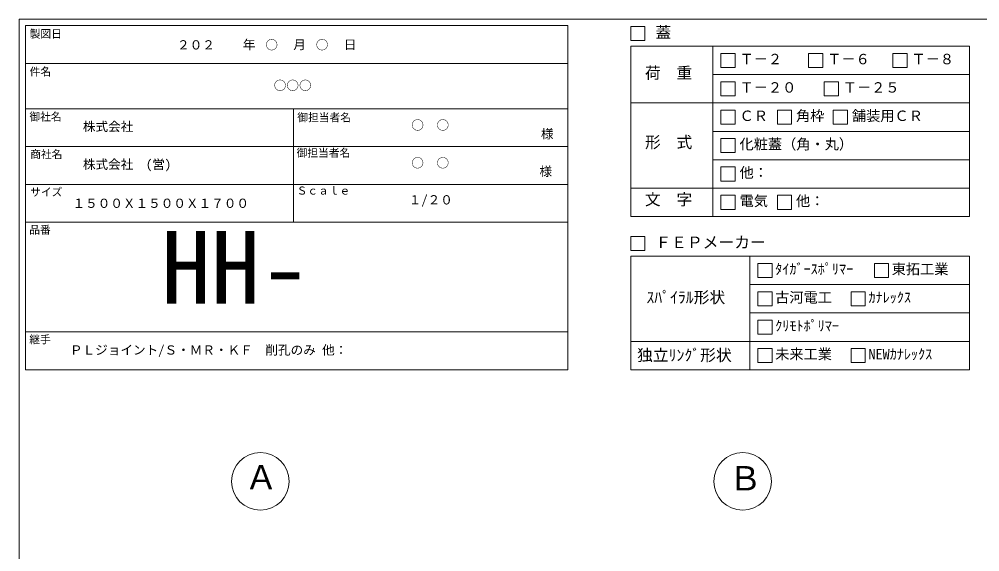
# Model space of a CAD drawing. Units: millimetres, scale not verified. Extents: x -6420 to 6420, y -3032 to 3032.
# Drawn here: x -1740 to 2323, y 780 to 3032 of the extents above; entities that cross this region are included whole.
import ezdxf
from ezdxf.enums import TextEntityAlignment as Align

# ---------------------------------------------------------------- set-up
doc = ezdxf.new("R2010")
doc.units = ezdxf.units.MM
doc.header["$LTSCALE"] = 20
for name, color, linetype, lineweight in [('0-2_waku', 7, 'Continuous', 18), ('0-3_gaikei', 7, 'Continuous', 18), ('0-D_文字１', 7, 'Continuous', 18), ('1-4_文字２', 7, 'Continuous', 5)]:
    doc.layers.add(name, color=color, linetype=linetype, lineweight=lineweight)
doc.styles.add('ＭＳ ゴシック', font='')
doc.styles.get('ＭＳ ゴシック').set_extended_font_data('MS Gothic')

msp = doc.modelspace()

# ---------------------------------------------------------------- linework, layer by layer
at = {"layer": '0-2_waku'}
for p, q in [((-1740, 3032.32), (-1740, -2667.68)), ((-1713.33, 3005.66), (-1713.33, 1549.66)), ((-1713.33, 3005.66), (580, 3005.66)), ((-1713.33, 3005.66), (-1713.33, 1549.66)), ((-1713.33, 3005.66), (580, 3005.66)), ((-1713.33, 3005.66), (-1713.33, 1549.66)), ((580, 3005.66), (580, 1549.66)), ((846.67, 2917.95), (2280, 2917.95)), ((846.67, 2917.95), (846.67, 2197.95)), ((1194.22, 2917.95), (1194.22, 2197.95)), ((2280, 2917.95), (2280, 2197.95)), ((-1713.33, 2845.66), (580, 2845.66)), ((-1713.33, 2845.66), (580, 2845.66)), ((-1713.33, 2845.66), (580, 2845.66)), ((-1713.33, 2845.66), (580, 2845.66)), ((1194.22, 2797.95), (2280, 2797.95)), ((-1713.33, 2653.66), (580, 2653.66)), ((-1713.33, 2653.66), (580, 2653.66)), ((-580, 2653.66), (-580, 2173.66)), ((846.67, 2677.95), (2280, 2677.95)), ((1194.22, 2557.95), (2280, 2557.95)), ((-1713.33, 2493.66), (580, 2493.66)), ((1194.22, 2437.95), (2280, 2437.95)), ((-1713.33, 2333.66), (580, 2333.66)), ((846.67, 2317.95), (2280, 2317.95)), ((846.67, 2197.95), (2280, 2197.95)), ((-1713.33, 2173.66), (580, 2173.66)), ((846.67, 2029.66), (2280, 2029.66)), ((846.67, 2029.66), (846.67, 1549.66)), ((1350.42, 2029.66), (1350.42, 1549.66)), ((2280, 2029.66), (2280, 1549.66)), ((1350.42, 1909.66), (2280, 1909.66)), ((1350.42, 1789.66), (2280, 1789.66)), ((-1713.33, 1709.66), (580, 1709.66)), ((846.67, 1669.66), (2280, 1669.66)), ((-1713.33, 1549.66), (580, 1549.66)), ((846.67, 1549.66), (2280, 1549.66)), ((846.67, 1549.66), (2280, 1549.66))]:
    msp.add_line(p, q, dxfattribs=at)
msp.add_lwpolyline([(-1740, 3032.32), (6420, 3032.32), (6420, -2667.68)], dxfattribs=at)
at = {"layer": '0-3_gaikei'}
for centre in [(-720, 1077.21), (1320, 1077.21)]:
    msp.add_circle(centre, 121.88, dxfattribs=at)
at = {"layer": '0-D_文字１'}
for p, q in [((846.67, 3001.7), (846.67, 2941.7)), ((846.67, 2941.7), (906.67, 2941.7)), ((1227.96, 2887.95), (1287.96, 2887.95)), ((1227.96, 2887.95), (1227.96, 2827.95)), ((1227.96, 2887.95), (1227.96, 2827.95)), ((1227.96, 2887.95), (1287.96, 2887.95)), ((1227.96, 2887.95), (1227.96, 2827.95)), ((1227.96, 2887.95), (1287.96, 2887.95)), ((1287.96, 2887.95), (1287.96, 2827.95)), ((1287.96, 2887.95), (1287.96, 2827.95)), ((1287.96, 2887.95), (1287.96, 2827.95)), ((1598.74, 2887.95), (1658.74, 2887.95)), ((1598.74, 2887.95), (1598.74, 2827.95)), ((1658.74, 2887.95), (1658.74, 2827.95)), ((1955.01, 2887.95), (2015.01, 2887.95)), ((1955.01, 2887.95), (1955.01, 2827.95)), ((2015.01, 2887.95), (2015.01, 2827.95)), ((1227.96, 2827.95), (1287.96, 2827.95)), ((1227.96, 2827.95), (1287.96, 2827.95)), ((1227.96, 2827.95), (1287.96, 2827.95)), ((1598.74, 2827.95), (1658.74, 2827.95)), ((1955.01, 2827.95), (2015.01, 2827.95)), ((1227.96, 2767.95), (1287.96, 2767.95)), ((1227.96, 2767.95), (1227.96, 2707.95)), ((1287.96, 2767.95), (1287.96, 2707.95)), ((1664.6, 2767.95), (1724.6, 2767.95)), ((1664.6, 2767.95), (1664.6, 2707.95)), ((1724.6, 2767.95), (1724.6, 2707.95)), ((1227.96, 2707.95), (1287.96, 2707.95)), ((1664.6, 2707.95), (1724.6, 2707.95)), ((1227.96, 2647.95), (1287.96, 2647.95)), ((1227.96, 2647.95), (1227.96, 2587.95)), ((1227.96, 2647.95), (1227.96, 2587.95)), ((1287.96, 2647.95), (1287.96, 2587.95)), ((1287.96, 2647.95), (1287.96, 2587.95)), ((1466.62, 2647.95), (1526.62, 2647.95)), ((1466.62, 2647.95), (1466.62, 2587.95)), ((1526.62, 2647.95), (1526.62, 2587.95)), ((1703.29, 2647.95), (1763.29, 2647.95)), ((1703.29, 2647.95), (1703.29, 2587.95)), ((1763.29, 2647.95), (1763.29, 2587.95)), ((1227.96, 2587.95), (1287.96, 2587.95)), ((1227.96, 2587.95), (1287.96, 2587.95)), ((1466.62, 2587.95), (1526.62, 2587.95)), ((1703.29, 2587.95), (1763.29, 2587.95)), ((1227.96, 2527.95), (1227.96, 2467.95)), ((1287.96, 2527.95), (1287.96, 2467.95)), ((1227.96, 2467.95), (1287.96, 2467.95)), ((1227.96, 2407.95), (1287.96, 2407.95)), ((1227.96, 2407.95), (1227.96, 2347.95)), ((1227.96, 2407.95), (1227.96, 2347.95)), ((1287.96, 2407.95), (1287.96, 2347.95)), ((1287.96, 2407.95), (1287.96, 2347.95)), ((1227.96, 2347.95), (1287.96, 2347.95)), ((1227.96, 2347.95), (1287.96, 2347.95)), ((1227.96, 2287.95), (1227.96, 2227.95)), ((1466.62, 2287.95), (1466.62, 2227.95)), ((1227.96, 2227.95), (1287.96, 2227.95)), ((1466.62, 2227.95), (1526.62, 2227.95)), ((846.67, 2113.41), (846.67, 2053.41)), ((846.67, 2053.41), (906.67, 2053.41)), ((1384.16, 1999.66), (1384.16, 1939.66)), ((1876.94, 1999.66), (1936.94, 1999.66)), ((1876.94, 1999.66), (1876.94, 1939.66)), ((1876.94, 1999.66), (1936.94, 1999.66)), ((1876.94, 1999.66), (1876.94, 1939.66)), ((1876.94, 1999.66), (1936.94, 1999.66)), ((1876.94, 1999.66), (1876.94, 1939.66)), ((1936.94, 1999.66), (1936.94, 1939.66)), ((1936.94, 1999.66), (1936.94, 1939.66)), ((1936.94, 1999.66), (1936.94, 1939.66)), ((1384.16, 1939.66), (1444.16, 1939.66)), ((1876.94, 1939.66), (1936.94, 1939.66)), ((1876.94, 1939.66), (1936.94, 1939.66)), ((1876.94, 1939.66), (1936.94, 1939.66)), ((1384.16, 1879.66), (1444.16, 1879.66)), ((1384.16, 1879.66), (1384.16, 1819.66)), ((1444.16, 1879.66), (1444.16, 1819.66)), ((1778.7, 1879.66), (1778.7, 1819.66)), ((1384.16, 1819.66), (1444.16, 1819.66)), ((1778.7, 1819.66), (1838.7, 1819.66)), ((1384.16, 1759.66), (1384.16, 1699.66)), ((1384.16, 1699.66), (1444.16, 1699.66)), ((1384.16, 1639.66), (1444.16, 1639.66)), ((1384.16, 1639.66), (1384.16, 1579.66)), ((1444.16, 1639.66), (1444.16, 1579.66)), ((1778.7, 1639.66), (1838.7, 1639.66)), ((1778.7, 1639.66), (1778.7, 1579.66)), ((1838.7, 1639.66), (1838.7, 1579.66)), ((1384.16, 1579.66), (1444.16, 1579.66)), ((1778.7, 1579.66), (1838.7, 1579.66))]:
    msp.add_line(p, q, dxfattribs=at)
for points in [[(846.67, 3001.7), (906.67, 3001.7), (906.67, 2941.7)], [(846.67, 3001.7), (906.67, 3001.7), (906.67, 2941.7)], [(1227.96, 2647.95), (1287.96, 2647.95), (1287.96, 2587.95)], [(1227.96, 2647.95), (1227.96, 2587.95), (1287.96, 2587.95)], [(1227.96, 2527.95), (1287.96, 2527.95), (1287.96, 2467.95)], [(1227.96, 2407.95), (1287.96, 2407.95), (1287.96, 2347.95)], [(1227.96, 2407.95), (1227.96, 2347.95), (1287.96, 2347.95)], [(1227.96, 2287.95), (1287.96, 2287.95), (1287.96, 2227.95)], [(1466.62, 2287.95), (1526.62, 2287.95), (1526.62, 2227.95)], [(846.67, 2113.41), (906.67, 2113.41), (906.67, 2053.41)], [(1384.16, 1999.66), (1444.16, 1999.66), (1444.16, 1939.66)], [(1778.7, 1879.66), (1838.7, 1879.66), (1838.7, 1819.66)], [(1384.16, 1759.66), (1444.16, 1759.66), (1444.16, 1699.66)]]:
    msp.add_lwpolyline(points, dxfattribs=at)

# ---------------------------------------------------------------- texts
at = {"layer": '0-D_文字１', "style": 'ＭＳ ゴシック'}
for s, height, p in [('蓋', 48.88, (950.78, 2937.82)), ('製図日', 33.24, (-1695.64, 2943.73)), ('\u3000\u3000年\u3000\u3000\u3000月\u3000\u3000\u3000日', 39.1, (-900.92, 2893.59)), ('Ｔ－２', 43.99, (1306.81, 2828.6)), ('Ｔ－６', 43.99, (1677.59, 2828.6)), ('Ｔ－８', 43.99, (2033.87, 2828.6)), ('件名', 33.24, (-1695.64, 2783.73)), ('荷\u3000重', 48.88, (906.62, 2766.22)), ('Ｔ－２０', 43.99, (1306.81, 2708.6)), ('Ｔ－２５', 43.99, (1743.46, 2708.6)), ('御社名', 33.24, (-1696.94, 2593.05)), ('ＣＲ', 43.99, (1306.81, 2588.6)), ('角枠', 43.99, (1545.48, 2588.6)), ('舗装用ＣＲ', 43.99, (1782.15, 2588.6)), ('御担当者名', 33.24, (-563.72, 2590.11)), ('御担当者名', 33.24, (-563.72, 2590.11)), ('様', 39.1, (466.6, 2516.1)), ('形\u3000式', 48.88, (906.62, 2472.94)), ('化粧蓋（角・丸）', 43.99, (1306.81, 2468.6)), ('商社名', 33.24, (-1693.46, 2434.33)), ('御担当者名', 33.24, (-566.67, 2440.36)), ('様', 39.1, (460.61, 2357.55)), ('他：', 43.99, (1306.81, 2348.6)), ('サイズ', 33.24, (-1693.46, 2274.33)), ('Ｓｃａｌｅ', 33.24, (-566.67, 2280.36)), ('１/２０', 39.1, (-92.46, 2237.08)), ('文\u3000字', 48.88, (906.62, 2230.96)), ('電気', 43.99, (1306.81, 2228.6)), ('他：', 43.99, (1545.48, 2228.6)), ('１５００Ｘ１５００Ｘ１７００', 39.1, (-1514.73, 2222.55)), ('品番', 33.24, (-1697.46, 2114.81)), ('HH-', 307.9, (-1139.03, 1736.1)), ('ＦＥＰメーカー', 48.88, (950.78, 2049.52)), ('ﾀｲｶﾞｰｽﾎﾟﾘﾏｰ', 43.99, (1457.45, 1940.31)), ('東拓工業', 43.99, (1950.23, 1940.31)), ('ｽﾊﾟｲﾗﾙ形状', 48.88, (912.82, 1816.78)), ('古河電工', 43.99, (1457.45, 1820.31)), ('ｶﾅﾚｯｸｽ', 43.99, (1851.99, 1820.31)), ('ｸﾘﾓﾄﾎﾟﾘﾏｰ', 43.99, (1457.45, 1700.31)), ('継手', 33.24, (-1697.46, 1650.81)), ('ＰＬジョイント/Ｓ・ＭＲ・ＫＦ\u3000削孔のみ 他：', 39.1, (-1525.35, 1601.93)), ('独立ﾘﾝｸﾞ形状', 48.88, (873.45, 1572.14)), ('未来工業', 43.99, (1457.45, 1580.31)), ('NEWｶﾅﾚｯｸｽ', 43.99, (1851.99, 1580.31)), ('Ａ', 103.1, (-786.93, 1012.55)), ('Ｂ', 103.1, (1260.4, 1007.9))]:
    msp.add_text(s, height=height, dxfattribs=at).set_placement(p, align=Align.BOTTOM_LEFT)
at = {"layer": '1-4_文字２', "style": 'ＭＳ ゴシック'}
for s, p in [('\u3000\u3000２０２\u3000\u3000\u3000\u3000○\u3000\u3000\u3000○', (-1178.89, 2892.55)), ('○○○', (-663.31, 2720.78)), ('株式会社', (-1470.67, 2547.1)), ('○\u3000○', (-81.62, 2552.95)), ('株式会社\u3000(営)', (-1470.67, 2387.1)), ('○\u3000○', (-81.62, 2392.95))]:
    msp.add_text(s, height=39.1, dxfattribs=at).set_placement(p, align=Align.BOTTOM_LEFT)

doc.saveas('drawing.dxf')
